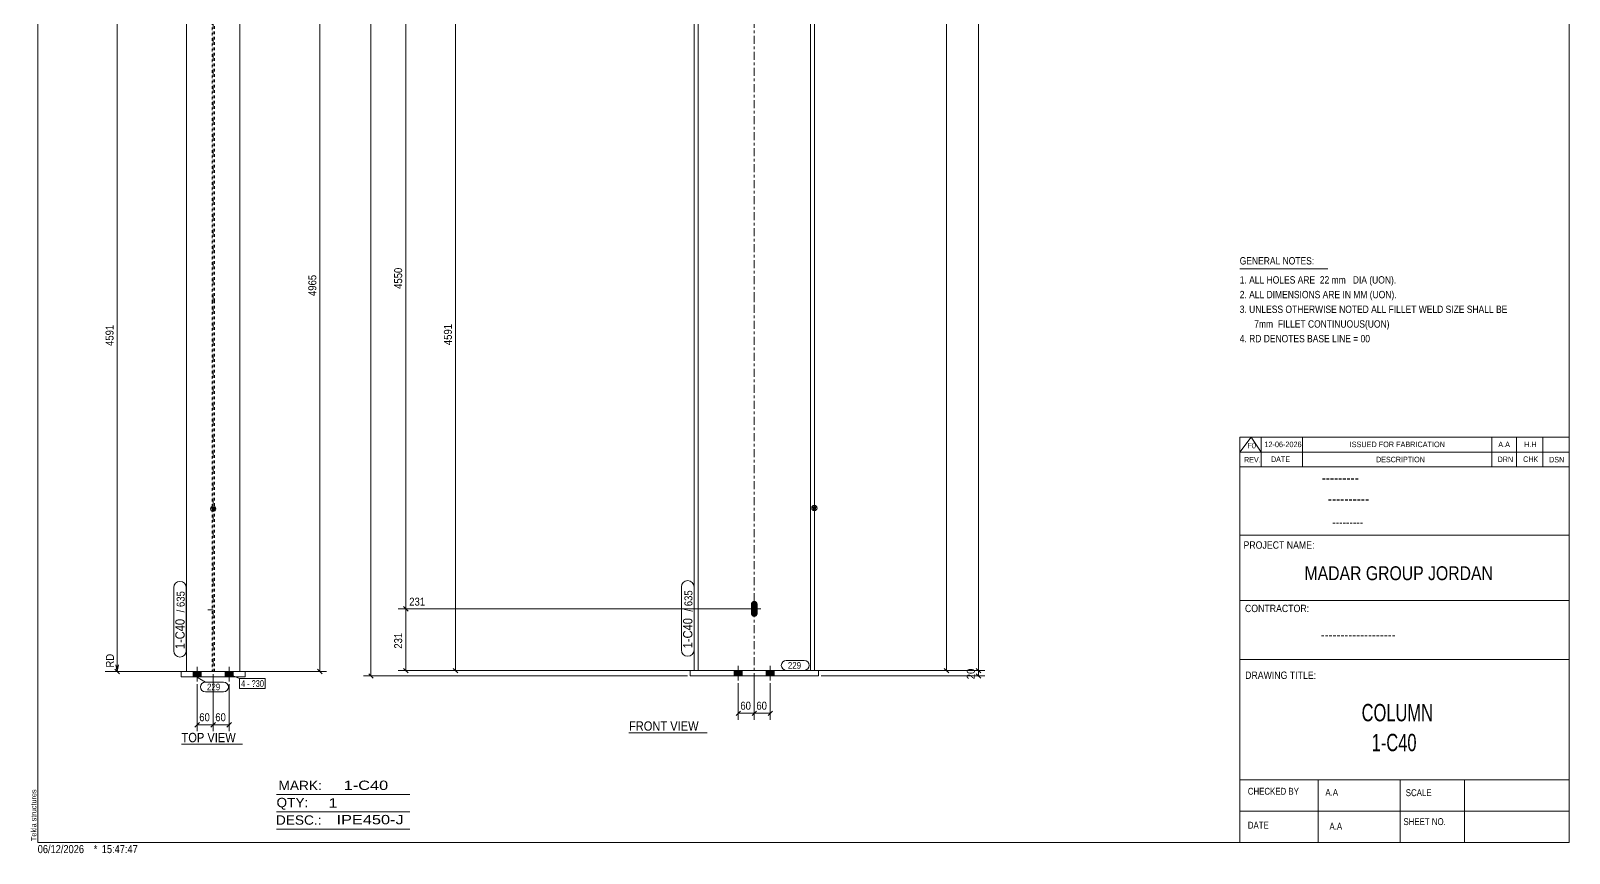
# Model space of a CAD drawing. Header units: millimetres. Extents: x 2 to 579, y 1 to 825.
# Drawn here: x 2 to 579, y 1 to 309 of the extents above; entities that cross this region are included whole.
import ezdxf

# ---------------------------------------------------------------- set-up
doc = ezdxf.new("R2010")
doc.units = ezdxf.units.MM
for name, pattern in [('XKITLINE00', [0]), ('XKITLINE01', [4, 1, -1, 1, -1]), ('XKITLINE02', [4, 2, -2]), ('XKITLINE03', [6, 3, -1, 1, -1])]:
    doc.linetypes.add(name, pattern=pattern)
for name, color, linetype, lineweight in [('Bolt', 3, 'Continuous', 0), ('BoltMark', 7, 'Continuous', 0), ('Dimensions', 7, 'Continuous', 0), ('DrawingSheet', 5, 'Continuous', 0), ('OtherObjectType', 7, 'Continuous', 0), ('Part', 2, 'Continuous', 0), ('PartMark', 7, 'Continuous', 0)]:
    doc.layers.add(name, color=color, linetype=linetype, lineweight=lineweight)
doc.styles.add('@ARIAL_UNICODE_MS_BOLD', font='ARIAL.TTF')
doc.styles.add('ARIAL', font='ARIAL.TTF')
doc.styles.add('ARIAL_NARROW', font='ARIALN.TTF')
doc.styles.add('COMIC_SANS_MS_BOLD', font='COMICBD.TTF')
doc.styles.add('SWIS721_EX_BT', font='ARIAL.TTF')
doc.styles.add('SWISSE', font='ARIAL.TTF')

# ---------------------------------------------------------------- blocks, each defined once
blk = doc.blocks.new('*A5')
at = {"layer": 'Bolt'}
for points in [[(274.05, 630.13), (273.57, 630.03), (273.09, 630.13), (272.68, 630.4), (272.41, 630.81), (272.32, 631.28), (272.32, 634.78), (272.41, 635.26), (272.68, 635.67), (273.09, 635.94), (273.57, 636.03), (274.05, 635.94), (274.45, 635.67), (274.72, 635.26), (274.82, 634.78), (274.82, 631.28), (274.72, 630.81), (274.45, 630.4)], [(274.05, 378.19), (273.57, 378.09), (273.09, 378.19), (272.68, 378.46), (272.41, 378.86), (272.32, 379.34), (272.32, 382.84), (272.41, 383.32), (272.68, 383.72), (273.09, 384), (273.57, 384.09), (274.05, 384), (274.45, 383.72), (274.72, 383.32), (274.82, 382.84), (274.82, 379.34), (274.72, 378.86), (274.45, 378.46)], [(274.05, 338.19), (273.57, 338.09), (273.09, 338.19), (272.68, 338.46), (272.41, 338.86), (272.32, 339.34), (272.32, 342.84), (272.41, 343.32), (272.68, 343.72), (273.09, 344), (273.57, 344.09), (274.05, 344), (274.45, 343.72), (274.72, 343.32), (274.82, 342.84), (274.82, 339.34), (274.72, 338.86), (274.45, 338.46)], [(274.05, 89.57), (273.57, 89.47), (273.09, 89.57), (272.68, 89.84), (272.41, 90.24), (272.32, 90.72), (272.32, 94.22), (272.41, 94.7), (272.68, 95.11), (273.09, 95.38), (273.57, 95.47), (274.05, 95.38), (274.45, 95.11), (274.72, 94.7), (274.82, 94.22), (274.82, 90.72), (274.72, 90.24), (274.45, 89.84)]]:
    blk.add_hatch(color=3, dxfattribs=at).paths.add_polyline_path(points, flags=17)
at = {"layer": 'Bolt', "color": 3, "linetype": 'XKITLINE00', "lineweight": 0}
for p, q in [((273.57, 635.53), (273.57, 630.53)), ((276.07, 633.03), (271.07, 633.03)), ((276.07, 381.09), (271.07, 381.09)), ((273.57, 383.59), (273.57, 378.59)), ((276.07, 341.09), (271.07, 341.09)), ((273.57, 343.59), (273.57, 338.59)), ((276.07, 92.47), (271.07, 92.47)), ((273.57, 94.97), (273.57, 89.97))]:
    blk.add_line(p, q, dxfattribs=at)
blk = doc.blocks.new('*A11')
at = {"layer": 'Bolt'}
for points in [[(269.07, 69.35), (269.07, 67.35), (266.07, 67.35), (266.07, 69.35)], [(269.07, 69.35), (269.07, 67.35), (266.07, 67.35), (266.07, 69.35)], [(281.07, 69.35), (281.07, 67.35), (278.07, 67.35), (278.07, 69.35)], [(281.07, 69.35), (281.07, 67.35), (278.07, 67.35), (278.07, 69.35)]]:
    blk.add_hatch(color=3, dxfattribs=at).paths.add_polyline_path(points, flags=17)
at = {"layer": 'Bolt', "color": 3, "linetype": 'XKITLINE00', "lineweight": 0}
for p, q in [((266.07, 69.35), (266.07, 67.35)), ((266.07, 69.35), (266.07, 67.35)), ((267.57, 71.1), (267.57, 65.6)), ((267.57, 71.1), (267.57, 65.6)), ((269.07, 69.35), (269.07, 67.35)), ((269.07, 69.35), (269.07, 67.35)), ((278.07, 69.35), (278.07, 67.35)), ((278.07, 69.35), (278.07, 67.35)), ((279.57, 71.1), (279.57, 65.6)), ((279.57, 71.1), (279.57, 65.6)), ((281.07, 69.35), (281.07, 67.35)), ((281.07, 69.35), (281.07, 67.35))]:
    blk.add_line(p, q, dxfattribs=at)
blk = doc.blocks.new('*A13')
at = {"layer": 'Part'}
blk.add_hatch(color=2, dxfattribs=at).paths.add_polyline_path([(295.27, 130.75), (296.87, 130.75), (296.07, 129.35)], flags=17)
at = {"layer": 'Part', "color": 7, "linetype": 'XKITLINE01', "lineweight": 0}
for p, q in [((296.07, 689.99), (251.07, 654.51)), ((252.47, 360.47), (252.47, 359.47)), ((294.67, 360.47), (294.67, 359.47)), ((251.07, 69.35), (296.07, 69.35))]:
    blk.add_line(p, q, dxfattribs=at)
at = {"layer": 'Part', "color": 2, "linetype": 'XKITLINE00', "lineweight": 0}
for p, q in [((294.67, 688.89), (294.67, 496.69)), ((296.07, 496.69), (296.07, 689.99)), ((251.07, 654.51), (251.07, 496.69)), ((252.47, 655.62), (252.47, 496.69)), ((251.07, 496.59), (251.07, 208.07)), ((252.47, 496.59), (252.47, 360.47)), ((294.67, 496.59), (294.67, 360.47)), ((296.07, 208.07), (296.07, 496.59)), ((252.47, 359.47), (252.47, 208.07)), ((294.67, 359.47), (294.67, 208.07)), ((251.07, 207.97), (251.07, 69.35)), ((252.47, 207.97), (252.47, 69.35)), ((294.67, 207.97), (294.67, 69.35)), ((296.07, 69.35), (296.07, 207.97)), ((296.07, 129.35), (295.27, 130.75)), ((295.27, 130.75), (296.87, 130.75)), ((296.87, 130.75), (296.07, 129.35))]:
    blk.add_line(p, q, dxfattribs=at)
at = {"layer": 'Part', "color": 7, "linetype": 'XKITLINE03', "lineweight": 0}
for p, q in [((273.57, 496.69), (273.57, 682.25)), ((273.57, 208.07), (273.57, 496.59)), ((273.57, 59.35), (273.57, 207.97))]:
    blk.add_line(p, q, dxfattribs=at)
at = {"layer": 'Part', "color": 2, "linetype": 'XKITLINE00', "lineweight": 0}
blk.add_circle((296.07, 130.25), 1, dxfattribs=at)
blk = doc.blocks.new('*A24')
at = {"layer": 'Part', "color": 2, "linetype": 'XKITLINE00', "lineweight": 0}
for p, q in [((297.57, 69.35), (249.57, 69.35)), ((249.57, 69.35), (249.57, 67.35)), ((297.57, 69.35), (297.57, 67.35)), ((297.57, 67.35), (249.57, 67.35))]:
    blk.add_line(p, q, dxfattribs=at)
blk = doc.blocks.new('*A26')
at = {"layer": 'Bolt', "color": 3, "linetype": 'XKITLINE02', "lineweight": 0}
for p, q in [((70.32, 635.73), (71.22, 635.73)), ((68.77, 632.73), (72.77, 632.73)), ((70.32, 629.73), (71.22, 629.73)), ((68.77, 380.78), (72.77, 380.78)), ((70.32, 383.78), (71.22, 383.78)), ((70.32, 377.78), (71.22, 377.78)), ((68.77, 340.78), (72.77, 340.78)), ((70.32, 343.78), (71.22, 343.78)), ((70.32, 337.78), (71.22, 337.78)), ((70.32, 95.17), (71.22, 95.17)), ((68.77, 92.17), (72.77, 92.17)), ((70.32, 89.17), (71.22, 89.17))]:
    blk.add_line(p, q, dxfattribs=at)
blk = doc.blocks.new('*A32')
at = {"layer": 'Bolt'}
for points in [[(66.27, 69.04), (66.27, 67.04), (63.27, 67.04), (63.27, 69.04)], [(66.27, 69.04), (66.27, 67.04), (63.27, 67.04), (63.27, 69.04)], [(78.27, 69.04), (78.27, 67.04), (75.27, 67.04), (75.27, 69.04)], [(78.27, 69.04), (78.27, 67.04), (75.27, 67.04), (75.27, 69.04)]]:
    blk.add_hatch(color=3, dxfattribs=at).paths.add_polyline_path(points, flags=17)
at = {"layer": 'Bolt', "color": 3, "linetype": 'XKITLINE00', "lineweight": 0}
for p, q in [((64.77, 70.79), (64.77, 65.29)), ((64.77, 70.79), (64.77, 65.29)), ((76.77, 70.79), (76.77, 65.29)), ((76.77, 70.79), (76.77, 65.29)), ((63.27, 69.04), (63.27, 67.04)), ((63.27, 69.04), (63.27, 67.04)), ((66.27, 69.04), (66.27, 67.04)), ((66.27, 69.04), (66.27, 67.04)), ((75.27, 69.04), (75.27, 67.04)), ((75.27, 69.04), (75.27, 67.04)), ((78.27, 69.04), (78.27, 67.04)), ((78.27, 69.04), (78.27, 67.04))]:
    blk.add_line(p, q, dxfattribs=at)
blk = doc.blocks.new('*A34')
at = {"layer": 'Part'}
blk.add_hatch(color=2, dxfattribs=at).paths.add_polyline_path([(69.97, 130.44), (71.57, 130.44), (70.77, 129.04)], flags=17)
at = {"layer": 'Part', "color": 7, "linetype": 'XKITLINE01', "lineweight": 0}
for p, q in [((60.77, 689.68), (60.77, 496.38)), ((80.77, 689.68), (60.77, 689.68)), ((60.77, 688.58), (70.32, 688.58)), ((70.32, 688.58), (70.32, 496.38)), ((71.22, 496.38), (71.22, 688.58)), ((71.22, 688.58), (80.77, 688.58)), ((80.77, 496.38), (80.77, 689.68)), ((60.77, 655.31), (70.32, 655.31)), ((60.77, 654.21), (80.77, 654.21)), ((71.22, 655.31), (80.77, 655.31)), ((60.77, 496.28), (60.77, 322.63)), ((70.32, 496.28), (70.32, 207.77)), ((71.22, 207.77), (71.22, 496.28)), ((80.77, 322.63), (80.77, 496.28)), ((70.32, 207.67), (70.32, 69.04)), ((71.22, 69.04), (71.22, 207.67)), ((60.77, 69.04), (80.77, 69.04))]:
    blk.add_line(p, q, dxfattribs=at)
at = {"layer": 'Part', "color": 7, "linetype": 'XKITLINE03', "lineweight": 0}
for p, q in [((70.77, 496.38), (70.77, 681.95)), ((70.77, 207.77), (70.77, 496.28)), ((70.77, 59.04), (70.77, 207.67))]:
    blk.add_line(p, q, dxfattribs=at)
at = {"layer": 'Part', "color": 2, "linetype": 'XKITLINE00', "lineweight": 0}
for p, q in [((60.77, 207.77), (60.77, 322.63)), ((80.77, 322.63), (80.77, 207.77)), ((60.77, 69.04), (60.77, 207.67)), ((80.77, 207.67), (80.77, 69.04)), ((70.77, 129.04), (69.97, 130.44)), ((69.97, 130.44), (71.57, 130.44)), ((71.57, 130.44), (70.77, 129.04))]:
    blk.add_line(p, q, dxfattribs=at)
blk.add_circle((70.77, 129.94), 1, dxfattribs=at)
blk = doc.blocks.new('*A45')
at = {"layer": 'Part', "color": 2, "linetype": 'XKITLINE00', "lineweight": 0}
for p, q in [((58.77, 67.04), (58.77, 69.04)), ((58.77, 69.04), (82.77, 69.04)), ((82.77, 67.04), (58.77, 67.04)), ((82.77, 69.04), (82.77, 67.04))]:
    blk.add_line(p, q, dxfattribs=at)
blk = doc.blocks.new('*A69')
at = {"layer": 'DrawingSheet', "color": 5, "linetype": 'XKITLINE00', "lineweight": 0}
for p, q in [((579, 825), (5, 825)), ((5, 825), (5, 5)), ((579, 5), (579, 825)), ((5, 5), (579, 5))]:
    blk.add_line(p, q, dxfattribs=at)
at = {"layer": 'DrawingSheet', "color": 5, "style": 'ARIAL', "width": 0.85}
blk.add_text('Tekla structures', height=2, rotation=90, dxfattribs=at).set_placement((4.5, 5.5))
blk = doc.blocks.new('*A71')
at = {"layer": 'OtherObjectType', "color": 7, "linetype": 'XKITLINE00', "lineweight": 0}
blk.add_line((455.5, 219.82), (488.5, 219.82), dxfattribs=at)
at = {"layer": 'OtherObjectType', "color": 7, "style": 'ARIAL_NARROW', "width": 1.008832}
for s, p in [('GENERAL NOTES:', (455.5, 221.47)), ('1. ALL HOLES ARE  22 mm   DIA (UON).', (455.5, 214.32)), ('2. ALL DIMENSIONS ARE IN MM (UON).', (455.5, 208.82)), ('3. UNLESS OTHERWISE NOTED ALL FILLET WELD SIZE SHALL BE', (455.5, 203.32)), ('7mm  FILLET CONTINUOUS(UON)', (460.95, 197.82)), ('4. RD DENOTES BASE LINE = 00', (455.5, 192.32))]:
    blk.add_text(s, height=2.75, dxfattribs=at).set_placement(p)
blk = doc.blocks.new('*A72')
at = {"layer": 'OtherObjectType', "color": 7, "linetype": 'XKITLINE00', "lineweight": 0}
for p, q in [((455.5, 156.76), (579, 156.76)), ((455.5, 151.21), (459.82, 156.76)), ((455.5, 151.21), (455.5, 156.76)), ((459.82, 156.76), (463.53, 151.21)), ((463.53, 151.21), (463.53, 156.76)), ((478.97, 151.21), (478.97, 156.76)), ((549.98, 151.21), (549.98, 156.76)), ((559.24, 151.21), (559.24, 156.76)), ((569.12, 151.21), (569.12, 156.76)), ((579, 151.21), (579, 156.76)), ((455.5, 151.21), (579, 151.21)), ((455.5, 145.65), (455.5, 151.21)), ((459.21, 151.21), (579, 151.21)), ((463.53, 145.65), (463.53, 151.21)), ((478.97, 145.65), (478.97, 151.21)), ((549.98, 145.65), (549.98, 151.21)), ((559.24, 145.65), (559.24, 151.21)), ((569.12, 145.65), (569.12, 151.21)), ((579, 145.65), (579, 151.21))]:
    blk.add_line(p, q, dxfattribs=at)
at = {"layer": 'OtherObjectType', "color": 7, "style": 'ARIAL_NARROW'}
for s, height, width, p in [('F0', 2.058, 1.008832, (458.4, 152.59)), ('12-06-2026', 2.058, 1.008832, (464.76, 153.06)), ('ISSUED FOR FABRICATION', 2.0583, 1.008832, (496.71, 153.06)), ('A.A', 2.058, 1.008832, (552.4, 153.06)), ('H.H', 2.058, 1.008832, (562.13, 153.06)), ('REV.', 2.058, 0.907949, (457.13, 147.31)), ('DATE', 2.058, 0.907949, (467.23, 147.5)), ('DESCRIPTION', 2.0583, 0.907949, (506.61, 147.39)), ('DRN', 2.058, 0.907949, (552.17, 147.47)), ('CHK', 2.058, 0.907949, (561.72, 147.5)), ('DSN', 2.058, 0.907949, (571.47, 147.35))]:
    blk.add_text(s, height=height, dxfattribs=dict(at, width=width)).set_placement(p)
blk = doc.blocks.new('*A73')
at = {"layer": 'OtherObjectType', "color": 6, "linetype": 'XKITLINE00', "lineweight": 0}
for p, q in [((94.5, 23), (144.5, 23)), ((94.5, 16.5), (144.5, 16.5)), ((94.5, 10), (144.5, 10))]:
    blk.add_line(p, q, dxfattribs=at)
at = {"layer": 'OtherObjectType', "color": 6, "style": 'ARIAL_NARROW'}
for s, width, p in [('MARK:', 1.275, (95.27, 24.58)), ('1-C40', 1.525501, (119.69, 24.65)), ('QTY:', 1.275, (94.5, 18.19)), ('1', 1.525501, (113.99, 18.05)), ('DESC.:', 1.275, (94.29, 11.63)), ('IPE450-J', 1.525501, (117, 11.79))]:
    blk.add_text(s, height=3.5, dxfattribs=dict(at, width=width)).set_placement(p)
blk = doc.blocks.new('*A74')
at = {"layer": 'OtherObjectType', "color": 2, "linetype": 'XKITLINE00', "lineweight": 0}
for p, q in [((455.5, 145.65), (579, 145.65)), ((455.5, 5), (455.5, 145.64)), ((578.98, 145.64), (579, 5)), ((579, 120.14), (455.5, 120.14)), ((455.5, 95.63), (579, 95.63)), ((579, 73.49), (455.5, 73.49)), ((579, 28.4), (455.5, 28.4)), ((484.94, 28.4), (484.94, 5)), ((515.62, 5), (515.62, 28.4)), ((539.75, 5), (539.75, 28.4)), ((579, 16.7), (455.5, 16.7)), ((579, 5), (455.5, 5))]:
    blk.add_line(p, q, dxfattribs=at)
at = {"layer": 'OtherObjectType', "color": 4, "style": '@ARIAL_UNICODE_MS_BOLD', "width": 0.85}
blk.add_text('---------', height=3.9, dxfattribs=at).set_placement((486.23, 139.59))
at = {"layer": 'OtherObjectType', "color": 7, "style": 'ARIAL', "width": 0.85}
for s, height, p in [('----------', 3.9, (488.56, 131.77)), ('---------', 3.25, (490.21, 123.31))]:
    blk.add_text(s, height=height, dxfattribs=at).set_placement(p)
at = {"layer": 'OtherObjectType', "color": 3, "width": 0.85}
for s, style, p in [('PROJECT NAME:', 'SWIS721_EX_BT', (456.92, 115.01)), ('CONTRACTOR:', 'SWISSE', (457.47, 91.27)), ('DRAWING TITLE:', 'SWIS721_EX_BT', (457.53, 66.24))]:
    blk.add_text(s, height=2.7618, dxfattribs=dict(at, style=style)).set_placement(p)
at = {"layer": 'OtherObjectType', "color": 7, "width": 0.85}
for s, height, p in [('MADAR GROUP JORDAN', 5.2, (479.79, 103.23)), ('CHECKED BY', 2.592, (458.53, 22.86)), ('A.A', 2.592, (487.61, 22.45)), ('SCALE', 2.592, (517.74, 22.33)), ('DATE', 2.592, (458.54, 10.16)), ('A.A', 2.592, (489.14, 9.76)), ('SHEET NO.', 2.592, (516.87, 11.49))]:
    blk.add_text(s, height=height, dxfattribs=at).set_placement(p)
at = {"layer": 'OtherObjectType', "color": 1}
for s, height, style, width, p in [('-------------------', 3.9, 'COMIC_SANS_MS_BOLD', 0.85, (485.87, 80.86)), ('COLUMN', 6.5, 'ARIAL', 0.68, (501.19, 50.37)), ('1-C40', 6.5, 'ARIAL', 0.68, (504.95, 39.17))]:
    blk.add_text(s, height=height, dxfattribs=dict(at, style=style, width=width)).set_placement(p)
blk = doc.blocks.new('*A76')
at = {"layer": 'OtherObjectType', "color": 7, "style": 'ARIAL_NARROW', "width": 1.008832}
for s, p in [('06/12/2026', (4.99, 1)), ('*', (26, 1)), ('15:47:47', (29, 1))]:
    blk.add_text(s, height=3, dxfattribs=at).set_placement(p)
blk = doc.blocks.new('*A81')
at = {"layer": 'Dimensions', "color": 7, "linetype": 'XKITLINE00', "lineweight": 0}
for p, q in [((129.04, 709.47), (130.74, 707.77)), ((314.27, 708.62), (127.04, 708.62)), ((129.89, 67.35), (129.89, 708.62)), ((248.57, 67.35), (127.04, 67.35)), ((129.04, 68.2), (130.74, 66.5))]:
    blk.add_line(p, q, dxfattribs=at)
at = {"layer": 'Dimensions', "color": 3}
for p in [(129.89, 708.62), (129.89, 67.35)]:
    blk.add_point(p, dxfattribs=at)
at = {"layer": 'Dimensions', "color": 3, "style": 'ARIAL', "width": 0.85}
blk.add_text('9162', height=3, rotation=90.00021, dxfattribs=at).set_placement((128.54, 383.53))
blk = doc.blocks.new('*A84')
at = {"layer": 'Dimensions', "color": 7, "linetype": 'XKITLINE00', "lineweight": 0}
for p, q in [((272.57, 92.47), (140.09, 92.47)), ((142.09, 93.32), (143.79, 91.62)), ((142.94, 69.35), (142.94, 92.47)), ((250.07, 69.35), (140.09, 69.35)), ((142.09, 70.2), (143.79, 68.5))]:
    blk.add_line(p, q, dxfattribs=at)
at = {"layer": 'Dimensions', "color": 3}
for p in [(142.94, 92.47), (142.94, 69.35)]:
    blk.add_point(p, dxfattribs=at)
at = {"layer": 'Dimensions', "color": 3, "style": 'ARIAL', "width": 0.85}
blk.add_text('231', height=3, dxfattribs=at).set_placement((144.24, 93.67))
blk.add_text('231', height=3, rotation=90.00021, dxfattribs=at).set_placement((141.59, 77.57))
blk = doc.blocks.new('*A85')
at = {"layer": 'Dimensions', "color": 7, "linetype": 'XKITLINE00', "lineweight": 0}
for p, q in [((272.57, 341.09), (140.09, 341.09)), ((142.09, 341.94), (143.79, 340.24)), ((142.94, 92.47), (142.94, 341.09)), ((272.57, 92.47), (140.09, 92.47)), ((142.09, 93.32), (143.79, 91.62))]:
    blk.add_line(p, q, dxfattribs=at)
at = {"layer": 'Dimensions', "color": 3}
for p in [(142.94, 341.09), (142.94, 92.47)]:
    blk.add_point(p, dxfattribs=at)
at = {"layer": 'Dimensions', "color": 3, "style": 'ARIAL', "width": 0.85}
blk.add_text('4781', height=3, dxfattribs=at).set_placement((144.24, 342.29))
blk.add_text('4550', height=3, rotation=90.00021, dxfattribs=at).set_placement((141.59, 212.33))
blk = doc.blocks.new('*A93')
at = {"layer": 'Dimensions', "color": 7, "linetype": 'XKITLINE00', "lineweight": 0}
for p, q in [((267.57, 64.6), (267.57, 50.95)), ((273.57, 68.35), (273.57, 50.95)), ((268.42, 54.2), (266.72, 52.5)), ((267.57, 53.35), (273.57, 53.35)), ((274.42, 54.2), (272.72, 52.5))]:
    blk.add_line(p, q, dxfattribs=at)
at = {"layer": 'Dimensions', "color": 3}
for p in [(267.57, 53.35), (273.57, 53.35)]:
    blk.add_point(p, dxfattribs=at)
at = {"layer": 'Dimensions', "color": 3, "style": 'ARIAL', "width": 0.85}
blk.add_text('60', height=3, dxfattribs=at).set_placement((268.34, 54.7))
blk = doc.blocks.new('*A94')
at = {"layer": 'Dimensions', "color": 7, "linetype": 'XKITLINE00', "lineweight": 0}
for p, q in [((273.57, 68.35), (273.57, 50.95)), ((279.57, 64.6), (279.57, 50.95)), ((274.42, 54.2), (272.72, 52.5)), ((273.57, 53.35), (279.57, 53.35)), ((280.42, 54.2), (278.72, 52.5))]:
    blk.add_line(p, q, dxfattribs=at)
at = {"layer": 'Dimensions', "color": 3}
for p in [(273.57, 53.35), (279.57, 53.35)]:
    blk.add_point(p, dxfattribs=at)
at = {"layer": 'Dimensions', "color": 3, "style": 'ARIAL', "width": 0.85}
blk.add_text('60', height=3, dxfattribs=at).set_placement((274.34, 54.7))
blk = doc.blocks.new('*A97')
at = {"layer": 'PartMark', "color": 7, "linetype": 'XKITLINE00', "lineweight": 0}
for p, q in [((285.55, 73.15), (292.32, 73.15)), ((285.55, 69.45), (292.32, 69.45))]:
    blk.add_line(p, q, dxfattribs=at)
for centre, start, end in [((285.55, 71.3), 90, 270), ((292.32, 71.3), 270, 90)]:
    blk.add_arc(centre, 1.85, start, end, dxfattribs=at)
at = {"layer": 'PartMark', "color": 3, "style": 'ARIAL', "width": 0.85}
blk.add_text('229', height=2.5, dxfattribs=at).set_placement((286.15, 70.05))
blk = doc.blocks.new('*A104')
at = {"layer": 'PartMark', "color": 7, "linetype": 'XKITLINE00', "lineweight": 0}
for p, q in [((246.27, 77.1), (246.27, 100.75)), ((250.97, 77.1), (250.97, 100.75))]:
    blk.add_line(p, q, dxfattribs=at)
for centre, start, end in [((248.62, 100.75), 0, 180), ((248.62, 77.1), 180, 0)]:
    blk.add_arc(centre, 2.35, start, end, dxfattribs=at)
at = {"layer": 'PartMark', "color": 3, "style": 'ARIAL', "width": 0.85}
for s, p in [('635', (250.37, 93.47)), ('/', (250.37, 91.46))]:
    blk.add_text(s, height=3, rotation=90.00021, dxfattribs=at).set_placement(p)
at = {"layer": 'PartMark', "color": 1, "style": 'ARIAL', "width": 0.85}
blk.add_text('1-C40', height=3.5, rotation=90.00021, dxfattribs=at).set_placement((250.37, 77.7))
blk = doc.blocks.new('*A110')
at = {"layer": 'OtherObjectType', "color": 7, "linetype": 'XKITLINE00', "lineweight": 0}
blk.add_line((226.6, 46.1), (255.9, 46.1), dxfattribs=at)
at = {"layer": 'OtherObjectType', "color": 7, "style": 'ARIAL', "width": 0.85}
blk.add_text('FRONT VIEW', height=3.5, dxfattribs=at).set_placement((226.6, 46.85))
blk = doc.blocks.new('*A117')
at = {"layer": 'Dimensions', "color": 7, "linetype": 'XKITLINE00', "lineweight": 0}
for p, q in [((297.07, 69.35), (359.97, 69.35)), ((356.72, 70.2), (358.42, 68.5)), ((357.57, 67.35), (357.57, 69.35)), ((298.57, 67.35), (359.97, 67.35)), ((356.72, 68.2), (358.42, 66.5))]:
    blk.add_line(p, q, dxfattribs=at)
at = {"layer": 'Dimensions', "color": 3}
for p in [(357.57, 69.35), (357.57, 67.35)]:
    blk.add_point(p, dxfattribs=at)
at = {"layer": 'Dimensions', "color": 3, "style": 'ARIAL', "width": 0.85}
blk.add_text('20', height=3, rotation=90.00021, dxfattribs=at).set_placement((356.22, 66.12))
blk = doc.blocks.new('*A118')
at = {"layer": 'Dimensions', "color": 7, "linetype": 'XKITLINE00', "lineweight": 0}
for p, q in [((297.07, 689.99), (359.97, 689.99)), ((356.72, 690.84), (358.42, 689.14)), ((357.57, 69.35), (357.57, 689.99)), ((297.07, 69.35), (359.97, 69.35)), ((356.72, 70.2), (358.42, 68.5))]:
    blk.add_line(p, q, dxfattribs=at)
at = {"layer": 'Dimensions', "color": 3}
for p in [(357.57, 689.99), (357.57, 69.35)]:
    blk.add_point(p, dxfattribs=at)
at = {"layer": 'Dimensions', "color": 3, "style": 'ARIAL', "width": 0.85}
blk.add_text('8956', height=3, rotation=90.00021, dxfattribs=at).set_placement((356.22, 375.22))
blk = doc.blocks.new('*A119')
at = {"layer": 'Dimensions', "color": 7, "linetype": 'XKITLINE00', "lineweight": 0}
for p, q in [((160.72, 322.92), (162.42, 321.22)), ((251.47, 322.07), (158.72, 322.07)), ((161.57, 69.35), (161.57, 322.07)), ((250.07, 69.35), (158.72, 69.35)), ((160.72, 70.2), (162.42, 68.5))]:
    blk.add_line(p, q, dxfattribs=at)
at = {"layer": 'Dimensions', "color": 3}
for p in [(161.57, 322.07), (161.57, 69.35)]:
    blk.add_point(p, dxfattribs=at)
at = {"layer": 'Dimensions', "color": 3, "style": 'ARIAL', "width": 0.85}
blk.add_text('4591', height=3, dxfattribs=at).set_placement((162.87, 323.27))
blk.add_text('4591', height=3, rotation=90.00021, dxfattribs=at).set_placement((160.22, 191.26))
blk = doc.blocks.new('*A121')
at = {"layer": 'Dimensions', "color": 7, "linetype": 'XKITLINE00', "lineweight": 0}
for p, q in [((316.77, 683.12), (347.97, 683.12)), ((344.72, 683.97), (346.42, 682.27)), ((345.57, 69.35), (345.57, 683.12)), ((297.07, 69.35), (347.97, 69.35)), ((344.72, 70.2), (346.42, 68.5))]:
    blk.add_line(p, q, dxfattribs=at)
at = {"layer": 'Dimensions', "color": 3}
for p in [(345.57, 683.12), (345.57, 69.35)]:
    blk.add_point(p, dxfattribs=at)
at = {"layer": 'Dimensions', "color": 3, "style": 'ARIAL', "width": 0.85}
blk.add_text('8887', height=3, dxfattribs=at).set_placement((330.87, 684.32))
blk.add_text('8887', height=3, rotation=90.00021, dxfattribs=at).set_placement((344.22, 371.78))
blk = doc.blocks.new('*A123')
at = {"layer": 'Dimensions', "color": 7, "linetype": 'XKITLINE00', "lineweight": 0}
for p, q in [((64.77, 64.29), (64.77, 46.64)), ((70.77, 68.04), (70.77, 46.64)), ((65.62, 49.89), (63.92, 48.19)), ((64.77, 49.04), (70.77, 49.04)), ((71.62, 49.89), (69.92, 48.19))]:
    blk.add_line(p, q, dxfattribs=at)
at = {"layer": 'Dimensions', "color": 3}
for p in [(64.77, 49.04), (70.77, 49.04)]:
    blk.add_point(p, dxfattribs=at)
at = {"layer": 'Dimensions', "color": 3, "style": 'ARIAL', "width": 0.85}
blk.add_text('60', height=3, dxfattribs=at).set_placement((65.55, 50.39))
blk = doc.blocks.new('*A124')
at = {"layer": 'Dimensions', "color": 7, "linetype": 'XKITLINE00', "lineweight": 0}
for p, q in [((70.77, 68.04), (70.77, 46.64)), ((76.77, 64.29), (76.77, 46.64)), ((71.62, 49.89), (69.92, 48.19)), ((70.77, 49.04), (76.77, 49.04)), ((77.62, 49.89), (75.92, 48.19))]:
    blk.add_line(p, q, dxfattribs=at)
at = {"layer": 'Dimensions', "color": 3}
for p in [(70.77, 49.04), (76.77, 49.04)]:
    blk.add_point(p, dxfattribs=at)
at = {"layer": 'Dimensions', "color": 3, "style": 'ARIAL', "width": 0.85}
blk.add_text('60', height=3, dxfattribs=at).set_placement((71.55, 50.39))
blk = doc.blocks.new('*A128')
at = {"layer": 'Dimensions', "color": 7, "linetype": 'XKITLINE00', "lineweight": 0}
for p, q in [((56.32, 359.16), (113.17, 359.16)), ((109.92, 360.01), (111.62, 358.31)), ((110.77, 69.04), (110.77, 359.16)), ((109.92, 69.89), (111.62, 68.19)), ((81.77, 69.04), (113.17, 69.04))]:
    blk.add_line(p, q, dxfattribs=at)
at = {"layer": 'Dimensions', "color": 3}
for p in [(110.77, 359.16), (110.77, 69.04)]:
    blk.add_point(p, dxfattribs=at)
at = {"layer": 'Dimensions', "color": 3, "style": 'ARIAL', "width": 0.85}
blk.add_text('4965', height=3, dxfattribs=at).set_placement((100.57, 360.36))
blk.add_text('4965', height=3, rotation=90.00021, dxfattribs=at).set_placement((109.42, 209.65))
blk = doc.blocks.new('*A130')
at = {"layer": 'Dimensions', "color": 7, "linetype": 'XKITLINE00', "lineweight": 0}
for p, q in [((60.32, 321.77), (31.92, 321.77)), ((33.92, 322.61), (35.62, 320.92)), ((34.77, 69.04), (34.77, 321.77)), ((34.77, 76.26), (34.77, 69.04)), ((33.92, 69.89), (35.62, 68.19)), ((34.27, 71.54), (34.77, 69.04)), ((35.27, 71.54), (34.77, 69.04)), ((59.77, 69.04), (30.27, 69.04)), ((59.77, 69.04), (31.92, 69.04))]:
    blk.add_line(p, q, dxfattribs=at)
at = {"layer": 'Dimensions', "color": 3}
for p in [(34.77, 321.77), (34.77, 69.04)]:
    blk.add_point(p, dxfattribs=at)
at = {"layer": 'Dimensions', "color": 7}
blk.add_point((34.77, 69.04), dxfattribs=at)
at = {"layer": 'Dimensions', "color": 3, "style": 'ARIAL', "width": 0.85}
blk.add_text('4591', height=3, dxfattribs=at).set_placement((36.07, 322.97))
for s, p in [('4591', (33.42, 190.95)), ('RD', (33.57, 70.49))]:
    blk.add_text(s, height=3, rotation=90.00021, dxfattribs=at).set_placement(p)
blk = doc.blocks.new('*A134')
at = {"layer": 'BoltMark', "color": 7, "linetype": 'XKITLINE00', "lineweight": 0}
for p, q in [((76.77, 68.04), (80.61, 66.36)), ((80.61, 66.36), (90.3, 66.36)), ((80.61, 62.66), (80.61, 66.36)), ((90.3, 62.66), (90.3, 66.36)), ((80.61, 62.66), (90.3, 62.66))]:
    blk.add_line(p, q, dxfattribs=at)
at = {"layer": 'BoltMark', "color": 3, "style": 'ARIAL_NARROW', "width": 0.85}
for s, p in [('4', (81.21, 63.26)), ('-', (83.48, 63.26)), ('?30', (85.14, 63.26))]:
    blk.add_text(s, height=2.5, dxfattribs=at).set_placement(p)
blk = doc.blocks.new('*A136')
at = {"layer": 'PartMark', "color": 7, "linetype": 'XKITLINE00', "lineweight": 0}
for p, q in [((63.6, 67.47), (67.84, 65.08)), ((67.84, 65.08), (74.61, 65.08)), ((67.84, 61.38), (74.61, 61.38))]:
    blk.add_line(p, q, dxfattribs=at)
for centre, start, end in [((67.84, 63.23), 90, 270), ((74.61, 63.23), 270, 90)]:
    blk.add_arc(centre, 1.85, start, end, dxfattribs=at)
at = {"layer": 'PartMark', "color": 3, "style": 'ARIAL', "width": 0.85}
blk.add_text('229', height=2.5, dxfattribs=at).set_placement((68.44, 61.98))
blk = doc.blocks.new('*A147')
at = {"layer": 'PartMark', "color": 7, "linetype": 'XKITLINE00', "lineweight": 0}
for p, q in [((55.97, 76.79), (55.97, 100.44)), ((60.67, 76.79), (60.67, 100.44))]:
    blk.add_line(p, q, dxfattribs=at)
for centre, start, end in [((58.32, 100.44), 0, 180), ((58.32, 76.79), 180, 0)]:
    blk.add_arc(centre, 2.35, start, end, dxfattribs=at)
at = {"layer": 'PartMark', "color": 3, "style": 'ARIAL', "width": 0.85}
for s, p in [('635', (60.07, 93.17)), ('/', (60.07, 91.15))]:
    blk.add_text(s, height=3, rotation=90.00021, dxfattribs=at).set_placement(p)
at = {"layer": 'PartMark', "color": 1, "style": 'ARIAL', "width": 0.85}
blk.add_text('1-C40', height=3.5, rotation=90.00021, dxfattribs=at).set_placement((60.07, 77.39))
blk = doc.blocks.new('*A148')
at = {"layer": 'OtherObjectType', "color": 7, "linetype": 'XKITLINE00', "lineweight": 0}
blk.add_line((58.89, 41.79), (81.71, 41.79), dxfattribs=at)
at = {"layer": 'OtherObjectType', "color": 7, "style": 'ARIAL', "width": 0.85}
blk.add_text('TOP VIEW', height=3.5, dxfattribs=at).set_placement((58.89, 42.54))

msp = doc.modelspace()

# ---------------------------------------------------------------- block references
at = {"lineweight": 0}
for name in ['*A69', '*A81', '*A118', '*A121', '*A26', '*A5', '*A128', '*A85', '*A130', '*A119', '*A71', '*A72', '*A74', '*A147', '*A104', '*A84', '*A32', '*A24', '*A11', '*A97', '*A117', '*A45', '*A136', '*A123', '*A124', '*A134', '*A93', '*A94', '*A110', '*A148', '*A73', '*A76']:
    msp.add_blockref(name, (0, 0), dxfattribs=at)
at = {"layer": 'Part', "lineweight": 0}
for name in ['*A34', '*A13']:
    msp.add_blockref(name, (0, 0), dxfattribs=at)

doc.saveas('drawing.dxf')
